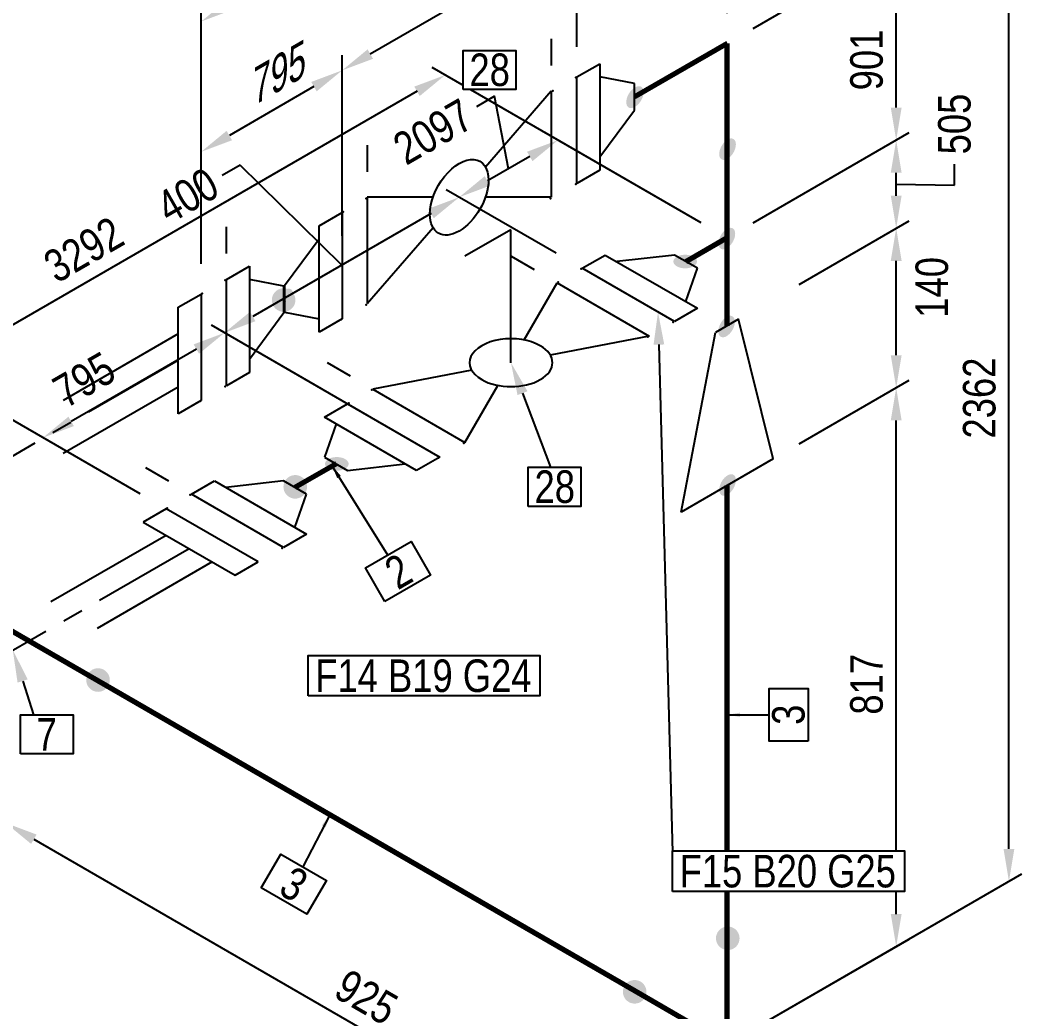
# Model space of a CAD drawing. Header units: millimetres. Extents: x 0 to 594, y 0 to 420.
# Drawn here: x 217.6 to 294.6, y 284.2 to 360.3 of the extents above; entities that cross this region are included whole.
import ezdxf
from ezdxf import colors
from ezdxf.entities.mleader import LeaderData, LeaderLine
from ezdxf.enums import TextEntityAlignment as Align
from ezdxf.math import Vec2, Vec3

# ---------------------------------------------------------------- set-up
doc = ezdxf.new("R2010")
doc.units = ezdxf.units.MM
doc.header["$LTSCALE"] = 0.25
doc.linetypes.add('CENTER', pattern=[50.8, 31.75, -6.35, 6.35, -6.35])
doc.linetypes.add('DASHED2', pattern=[9.525, 6.35, -3.175])
for name, color, linetype in [('기호', 4, 'Continuous'), ('밸브', 4, 'Continuous'), ('연속', 7, 'DASHED2'), ('열 추적 선', 7, 'CENTER'), ('용접', 1, 'Continuous'), ('주석', 7, 'Continuous'), ('치수', 1, 'Continuous')]:
    doc.layers.add(name, color=color, linetype=linetype)
doc.layers.add('파이프', color=3, linetype='Continuous', lineweight=70)
doc.styles.add('AdskIsoAnnotation', font='arial.ttf', dxfattribs={"width": 0.8, "height": 1})
doc.styles.add('AdskIsoMetric', font='arial.ttf', dxfattribs={"width": 0.8, "height": 2.5})
doc.styles.add('AdskIsoMetric-30', font='arial.ttf', dxfattribs={"width": 0.8, "height": 2.5})
doc.styles.add('AdskIsoMetric30', font='arial.ttf', dxfattribs={"width": 0.8, "oblique": 30, "height": 2.5})
doc.styles.get("Standard").update_dxf_attribs({"font": 'arial.ttf'})
doc.dimstyles.new('AdskIsoMetric', dxfattribs={"dimtxt": 2.5, "dimasz": 2.5, "dimexe": 1, "dimexo": 2, "dimgap": 0.8, "dimtad": 1, "dimdec": 0, "dimrnd": 1, "dimzin": 0, "dimdsep": 46, "dimtxsty": 'AdskIsoMetric', "dimcen": 0, "dimclrt": 7, "dimadec": 0, "dimazin": 0, "dimtfac": 1, "dimtdec": 0, "dimtmove": 1, "dimatfit": 3, "dimfxl": 0, "dimfrac": 2, "dimtolj": 1, "dimtzin": 0, "dimarcsym": 0})

# ---------------------------------------------------------------- blocks, each defined once
blk = doc.blocks.new('개스킷-2-IsoLeft')
at = {"color": 0, "linetype": 'ByBlock', "lineweight": -2, "extrusion": (0, 0, -1)}
for p in [(0.1326, 0.1276), (0.221, 0.0765), (-0.2297, -0.0715), (-0.1326, -0.1276)]:
    blk.add_point(p, dxfattribs=at)
blk = doc.blocks.new('개스킷-1-IsoRight')
at = {"color": 0, "linetype": 'ByBlock', "lineweight": -2, "extrusion": (1, 0, 0)}
for p in [(-0.0442, 0.2296), (0.0442, 0.1786), (-0.0529, -0.1736), (0.0442, -0.2296)]:
    blk.add_point(p, dxfattribs=at)
blk = doc.blocks.new('플랜지WN-2-IsoLeft')
at = {"color": 0, "linetype": 'ByBlock', "lineweight": -2, "extrusion": (0, -0.816497, -0.57735)}
for p, q in [((-0.1547, -0.1148), (0.1989, 0.0893)), ((-0.0663, 0.0893), (-0.1547, 0.0383)), ((0.1547, 0.0638), (-0.0663, 0.0893)), ((0.1989, 0.0893), (0.2873, 0.0383)), ((-0.1547, 0.0383), (-0.1105, -0.0893)), ((0.2873, 0.0383), (-0.0663, -0.1659)), ((-0.0663, -0.1659), (-0.1547, -0.1148))]:
    blk.add_line(p, q, dxfattribs=at)
blk = doc.blocks.new('플랜지WN-1-IsoRight')
at = {"color": 0, "linetype": 'ByBlock', "lineweight": -2, "extrusion": (0.707107, 0.408248, -0.57735)}
for p, q in [((0.0221, 0.1914), (0.1105, 0.1403)), ((0.0221, -0.2169), (0.0221, 0.1914)), ((0.0221, 0.1403), (-0.1105, 0.1148)), ((0.1105, 0.1403), (0.1105, -0.2679)), ((-0.1105, 0.1148), (-0.1105, 0.0128)), ((-0.1105, 0.0128), (0.0221, -0.1659)), ((0.1105, -0.2679), (0.0221, -0.2169))]:
    blk.add_line(p, q, dxfattribs=at)
blk = doc.blocks.new('리듀서 CONC-1-IsoRight')
at = {"color": 0, "linetype": 'ByBlock', "lineweight": -2, "extrusion": (0.707107, 0.408248, -0.57735)}
for p, q in [((-0.2652, 0.2041), (-0.2652, 0.1021)), ((0.2652, 0.051), (-0.2652, 0.2041)), ((0.2652, -0.3572), (-0.2652, 0.1021)), ((0.2652, 0.051), (0.2652, -0.3572))]:
    blk.add_line(p, q, dxfattribs=at)
blk = doc.blocks.new('*D97')
at = {"layer": 'Defpoints', "color": 0}
for p in [(251.364, 346.734), (271.938, 343.612), (260.819, 341.275)]:
    blk.add_point(p, dxfattribs=at)
at = {"layer": '치수', "color": 0, "lineweight": -2}
for p, q in [((254.086, 354.48), (252.7, 353.68)), ((255.156, 348.923), (254.086, 354.48)), ((269.938, 344.767), (257.948, 351.689)), ((256.783, 349.862), (253.529, 347.984)), ((258.819, 342.429), (250.364, 347.311))]:
    blk.add_line(p, q, dxfattribs=at)
at = {"layer": '치수', "color": 0}
for points in [[(256.574, 350.223), (256.991, 349.501), (258.948, 351.112)], [(253.32, 348.344), (253.737, 347.623), (251.364, 346.734)]]:
    blk.add_solid(points, dxfattribs=at)
at = {"layer": '치수', "color": 7, "insert": (249.361, 351.752), "char_height": 2.5, "attachment_point": 5, "rotation": 30, "style": 'AdskIsoMetric-30'}
blk.add_mtext('\\A1;2097', dxfattribs=at)
blk = doc.blocks.new('*D98')
at = {"layer": 'Defpoints', "color": 0}
for p in [(260.819, 341.275), (233.336, 336.325), (246.327, 328.825)]:
    blk.add_point(p, dxfattribs=at)
at = {"layer": '치수', "color": 0, "lineweight": -2}
for p, q in [((234.545, 349.198), (233.159, 348.398)), ((242.35, 341.529), (234.545, 349.198)), ((258.819, 342.429), (250.364, 347.311)), ((249.199, 345.484), (235.501, 337.575)), ((244.327, 329.98), (232.336, 336.903))]:
    blk.add_line(p, q, dxfattribs=at)
at = {"layer": '치수', "color": 0}
for points in [[(248.99, 345.844), (249.407, 345.123), (251.364, 346.734)], [(235.293, 337.936), (235.71, 337.215), (233.336, 336.325)]]:
    blk.add_solid(points, dxfattribs=at)
at = {"layer": '치수', "color": 7, "insert": (230.495, 346.86), "char_height": 2.5, "attachment_point": 5, "rotation": 30, "style": 'AdskIsoMetric-30'}
blk.add_mtext('\\A1;400', dxfattribs=at)
blk = doc.blocks.new('개스킷 해치 표식-1-IsoRight')
at = {"linetype": 'ByBlock', "lineweight": -2, "extrusion": (0.707107, 0.408248, -0.57735)}
blk.add_line((0, 0), (0, 0.1021), dxfattribs=at)
blk = doc.blocks.new('*D99')
at = {"layer": 'Defpoints', "color": 0}
for p in [(242.791, 330.867), (219.39, 328.274), (228.845, 322.815)]:
    blk.add_point(p, dxfattribs=at)
at = {"layer": '치수', "color": 0, "lineweight": -2}
for p, q in [((240.791, 332.021), (232.336, 336.903)), ((231.171, 335.075), (221.555, 329.524)), ((226.845, 323.97), (218.39, 328.851))]:
    blk.add_line(p, q, dxfattribs=at)
at = {"layer": '치수', "color": 0}
for points in [[(230.963, 335.436), (231.38, 334.715), (233.336, 336.325)], [(221.347, 329.885), (221.764, 329.163), (219.39, 328.274)]]:
    blk.add_solid(points, dxfattribs=at)
at = {"layer": '치수', "color": 7, "insert": (222.557, 332.719), "char_height": 2.5, "attachment_point": 5, "rotation": 30, "style": 'AdskIsoMetric-30'}
blk.add_mtext('\\A1;795', dxfattribs=at)
blk = doc.blocks.new('*D100')
at = {"layer": 'Defpoints', "color": 0}
for p in [(271.938, 343.612), (210.73, 333.274), (228.845, 322.815)]:
    blk.add_point(p, dxfattribs=at)
at = {"layer": '치수', "color": 0, "lineweight": -2}
for p, q in [((269.938, 344.767), (249.287, 356.689)), ((248.122, 354.862), (212.895, 334.524)), ((226.845, 323.97), (209.73, 333.851))]:
    blk.add_line(p, q, dxfattribs=at)
at = {"layer": '치수', "color": 0}
for points in [[(247.914, 355.223), (248.331, 354.501), (250.287, 356.112)], [(212.687, 334.885), (213.103, 334.163), (210.73, 333.274)]]:
    blk.add_solid(points, dxfattribs=at)
at = {"layer": '치수', "color": 7, "insert": (222.523, 342.699), "char_height": 2.5, "attachment_point": 5, "rotation": 30, "style": 'AdskIsoMetric-30'}
blk.add_mtext('\\A1;3292', dxfattribs=at)
blk = doc.blocks.new('*D101')
at = {"layer": 'Defpoints', "color": 0}
for p in [(260.398, 366.879), (271.938, 358.541), (260.398, 355.961)]:
    blk.add_point(p, dxfattribs=at)
at = {"layer": '치수', "color": 0, "lineweight": -2}
for p, q in [((271.938, 360.851), (271.938, 374.696)), ((269.773, 372.291), (262.563, 368.129)), ((260.398, 358.271), (260.398, 368.034))]:
    blk.add_line(p, q, dxfattribs=at)
at = {"layer": '치수', "color": 0}
for points in [[(269.565, 372.652), (269.981, 371.93), (271.938, 373.541)], [(262.355, 368.49), (262.772, 367.768), (260.398, 366.879)]]:
    blk.add_solid(points, dxfattribs=at)
at = {"layer": '치수', "color": 7, "insert": (266.608, 373.081), "char_height": 2.5, "attachment_point": 5, "rotation": 30, "style": 'AdskIsoMetric30'}
blk.add_mtext('\\A1;2097', dxfattribs=at)
blk = doc.blocks.new('*D102')
at = {"layer": 'Defpoints', "color": 0}
for p in [(242.371, 356.471), (260.398, 355.961), (242.371, 341.471)]:
    blk.add_point(p, dxfattribs=at)
at = {"layer": '치수', "color": 0, "lineweight": -2}
for p, q in [((260.398, 358.271), (260.398, 368.034)), ((258.233, 365.629), (244.536, 357.721)), ((242.371, 343.78), (242.371, 357.625))]:
    blk.add_line(p, q, dxfattribs=at)
at = {"layer": '치수', "color": 0}
for points in [[(258.025, 365.99), (258.442, 365.268), (260.398, 366.879)], [(244.328, 358.082), (244.744, 357.36), (242.371, 356.471)]]:
    blk.add_solid(points, dxfattribs=at)
at = {"layer": '치수', "color": 7, "insert": (251.385, 364.292), "char_height": 2.5, "attachment_point": 5, "rotation": 30, "style": 'AdskIsoMetric30'}
blk.add_mtext('\\A1;400', dxfattribs=at)
blk = doc.blocks.new('개스킷 해치 표식-2-IsoLeft')
at = {"linetype": 'ByBlock', "lineweight": -2, "extrusion": (0, -0.816497, -0.57735)}
blk.add_line((0, 0), (0.0884, 0.051), dxfattribs=at)
blk = doc.blocks.new('*D103')
at = {"layer": 'Defpoints', "color": 0}
for p in [(231.54, 350.218), (242.371, 345.553), (231.54, 339.3)]:
    blk.add_point(p, dxfattribs=at)
at = {"layer": '치수', "color": 0, "lineweight": -2}
for p, q in [((242.371, 347.863), (242.371, 357.625)), ((240.206, 355.221), (233.706, 351.468)), ((231.54, 341.61), (231.54, 351.372))]:
    blk.add_line(p, q, dxfattribs=at)
at = {"layer": '치수', "color": 0}
for points in [[(239.998, 355.582), (240.414, 354.86), (242.371, 356.471)], [(233.497, 351.829), (233.914, 351.107), (231.54, 350.218)]]:
    blk.add_solid(points, dxfattribs=at)
at = {"layer": '치수', "color": 7, "insert": (236.956, 355.962), "char_height": 2.5, "attachment_point": 5, "rotation": 30, "style": 'AdskIsoMetric30'}
blk.add_mtext('\\A1;795', dxfattribs=at)
blk = doc.blocks.new('*D104')
at = {"layer": 'Defpoints', "color": 0}
for p in [(231.54, 360.218), (271.938, 358.541), (231.54, 339.3)]:
    blk.add_point(p, dxfattribs=at)
at = {"layer": '치수', "color": 0, "lineweight": -2}
for p, q in [((271.938, 360.851), (271.938, 384.696)), ((269.773, 382.291), (233.706, 361.468)), ((231.54, 341.61), (231.54, 361.372))]:
    blk.add_line(p, q, dxfattribs=at)
at = {"layer": '치수', "color": 0}
for points in [[(269.565, 382.652), (269.981, 381.93), (271.938, 383.541)], [(233.497, 361.829), (233.914, 361.107), (231.54, 360.218)]]:
    blk.add_solid(points, dxfattribs=at)
at = {"layer": '치수', "color": 7, "insert": (251.739, 374.496), "char_height": 2.5, "attachment_point": 5, "rotation": 30, "style": 'AdskIsoMetric30'}
blk.add_mtext('\\A1;3292', dxfattribs=at)
blk = doc.blocks.new('*D105')
at = {"layer": 'Defpoints', "color": 0}
for p in [(284.928, 332.1), (275.474, 326.642), (271.938, 281.706)]:
    blk.add_point(p, dxfattribs=at)
at = {"layer": '치수', "color": 0, "lineweight": -2}
for p, q in [((277.474, 327.796), (285.928, 332.678)), ((284.928, 291.706), (284.928, 329.6)), ((273.938, 282.86), (285.928, 289.783))]:
    blk.add_line(p, q, dxfattribs=at)
at = {"layer": '치수', "color": 0}
for points in [[(284.512, 329.6), (285.345, 329.6), (284.928, 332.1)], [(284.512, 291.706), (285.345, 291.706), (284.928, 289.206)]]:
    blk.add_solid(points, dxfattribs=at)
at = {"layer": '치수', "color": 7, "insert": (282.661, 309.344), "char_height": 2.5, "attachment_point": 5, "rotation": 90, "style": 'AdskIsoMetric-30'}
blk.add_mtext('\\A1;817', dxfattribs=at)
blk = doc.blocks.new('*D106')
at = {"layer": 'Defpoints', "color": 0}
for p in [(284.928, 344.348), (275.474, 338.889), (275.474, 326.642)]:
    blk.add_point(p, dxfattribs=at)
at = {"layer": '치수', "color": 0, "lineweight": -2}
for p, q in [((277.474, 340.044), (285.928, 344.925)), ((284.928, 334.6), (284.928, 341.848)), ((277.474, 327.796), (285.928, 332.678))]:
    blk.add_line(p, q, dxfattribs=at)
at = {"layer": '치수', "color": 0}
for points in [[(284.512, 341.848), (285.345, 341.848), (284.928, 344.348)], [(284.512, 334.6), (285.345, 334.6), (284.928, 332.1)]]:
    blk.add_solid(points, dxfattribs=at)
at = {"layer": '치수', "color": 7, "insert": (287.678, 339.812), "char_height": 2.5, "attachment_point": 5, "rotation": 90, "style": 'AdskIsoMetric-30'}
blk.add_mtext('\\A1;140', dxfattribs=at)
blk = doc.blocks.new('*D107')
at = {"layer": 'Defpoints', "color": 0}
for p in [(284.928, 351.112), (271.938, 343.612), (275.474, 338.889)]:
    blk.add_point(p, dxfattribs=at)
at = {"layer": '치수', "color": 0, "lineweight": -2}
for p, q in [((273.938, 344.767), (285.928, 351.689)), ((289.41, 347.664), (289.41, 349.264)), ((284.928, 346.848), (284.928, 348.612)), ((284.928, 347.73), (289.41, 347.664)), ((277.474, 340.044), (285.928, 344.925))]:
    blk.add_line(p, q, dxfattribs=at)
at = {"layer": '치수', "color": 0}
for points in [[(284.512, 348.612), (285.345, 348.612), (284.928, 351.112)], [(284.512, 346.848), (285.345, 346.848), (284.928, 344.348)]]:
    blk.add_solid(points, dxfattribs=at)
at = {"layer": '치수', "color": 7, "insert": (289.41, 352.351), "char_height": 2.5, "attachment_point": 5, "rotation": 90, "style": 'AdskIsoMetric-30'}
blk.add_mtext('\\A1;505', dxfattribs=at)
blk = doc.blocks.new('*D108')
at = {"layer": 'Defpoints', "color": 0}
for p in [(284.928, 366.041), (271.938, 358.541), (271.938, 343.612)]:
    blk.add_point(p, dxfattribs=at)
at = {"layer": '치수', "color": 0, "lineweight": -2}
for p, q in [((273.938, 359.696), (285.928, 366.619)), ((284.928, 353.612), (284.928, 363.541)), ((273.938, 344.767), (285.928, 351.689))]:
    blk.add_line(p, q, dxfattribs=at)
at = {"layer": '치수', "color": 0}
for points in [[(284.512, 363.541), (285.345, 363.541), (284.928, 366.041)], [(284.512, 353.612), (285.345, 353.612), (284.928, 351.112)]]:
    blk.add_solid(points, dxfattribs=at)
at = {"layer": '치수', "color": 7, "insert": (282.662, 357.268), "char_height": 2.5, "attachment_point": 5, "rotation": 90, "style": 'AdskIsoMetric-30'}
blk.add_mtext('\\A1;901', dxfattribs=at)
blk = doc.blocks.new('*D109')
at = {"layer": 'Defpoints', "color": 0}
for p in [(293.589, 371.041), (271.938, 358.541), (271.938, 281.706)]:
    blk.add_point(p, dxfattribs=at)
at = {"layer": '치수', "color": 0, "lineweight": -2}
for p, q in [((273.938, 359.696), (294.589, 371.619)), ((293.589, 296.706), (293.589, 368.541)), ((273.938, 282.86), (294.589, 294.783))]:
    blk.add_line(p, q, dxfattribs=at)
at = {"layer": '치수', "color": 0}
for points in [[(293.172, 368.541), (294.005, 368.541), (293.589, 371.041)], [(293.172, 296.706), (294.005, 296.706), (293.589, 294.206)]]:
    blk.add_solid(points, dxfattribs=at)
at = {"layer": '치수', "color": 7, "insert": (291.322, 331.315), "char_height": 2.5, "attachment_point": 5, "rotation": 90, "style": 'AdskIsoMetric-30'}
blk.add_mtext('\\A1;2362', dxfattribs=at)
blk = doc.blocks.new('*D120')
at = {"layer": 'Defpoints', "color": 0}
for p in [(216.524, 313.699), (271.938, 281.706), (271.938, 266.706)]:
    blk.add_point(p, dxfattribs=at)
at = {"layer": '치수', "color": 0, "lineweight": -2}
for p, q in [((218.689, 297.449), (269.773, 267.956)), ((271.938, 279.396), (271.938, 265.551))]:
    blk.add_line(p, q, dxfattribs=at)
at = {"layer": '치수', "color": 0}
for points in [[(218.897, 297.81), (218.48, 297.089), (216.524, 298.699)], [(269.981, 268.317), (269.565, 267.595), (271.938, 266.706)]]:
    blk.add_solid(points, dxfattribs=at)
at = {"layer": '치수', "color": 7, "insert": (244.231, 285.319), "char_height": 2.5, "attachment_point": 5, "rotation": 330, "style": 'AdskIsoMetric-30'}
blk.add_mtext('\\A1;925', dxfattribs=at)
blk = doc.blocks.new('엘보우-1-Iso2DSkew0')
at = {"color": 0, "linetype": 'ByBlock', "lineweight": -2, "extrusion": (0.707107, -0.408248, 0.57735)}
for p, q in [((0, 0), (-7.071, -4.082)), ((0, 0), (0, 0)), ((0, -8.165), (0, 0))]:
    blk.add_line(p, q, dxfattribs=at)
blk = doc.blocks.new('엘보우-1-Iso2DSkew90')
at = {"color": 0, "linetype": 'ByBlock', "lineweight": -2, "extrusion": (-0.707107, -0.408248, 0.57735)}
for p, q in [((0, 0), (0, -8.165)), ((0, 0), (0, 0)), ((7.071, -4.082), (0, 0))]:
    blk.add_line(p, q, dxfattribs=at)
blk = doc.blocks.new('티-1-Iso2DSkew90')
at = {"color": 0, "linetype": 'ByBlock', "lineweight": -2, "extrusion": (0.707107, 0.408248, -0.57735)}
for p, q in [((0, 0), (0, 8.165)), ((0, 0), (-7.071, 4.082)), ((7.071, -4.082), (0, 0))]:
    blk.add_line(p, q, dxfattribs=at)
blk = doc.blocks.new('Buttweld')
at = {"lineweight": -2}
blk.add_hatch(color=0, dxfattribs=at).paths.add_polyline_path([(0.044, -0.0026), (0.0433, 0.0053), (0.0413, 0.0129), (0.0379, 0.02), (0.0334, 0.0265), (0.0278, 0.0321), (0.0214, 0.0366), (0.0142, 0.0399), (0.0066, 0.042), (-0.0013, 0.0427), (-0.0091, 0.042), (-0.0168, 0.0399), (-0.0239, 0.0366), (-0.0304, 0.0321), (-0.036, 0.0265), (-0.0405, 0.02), (-0.0438, 0.0129), (-0.0459, 0.0053), (-0.0466, -0.0026), (-0.0459, -0.0105), (-0.0438, -0.0181), (-0.0405, -0.0252), (-0.036, -0.0317), (-0.0304, -0.0373), (-0.0239, -0.0418), (-0.0168, -0.0452), (-0.0091, -0.0472), (-0.0013, -0.0479), (0.0066, -0.0472), (0.0142, -0.0452), (0.0214, -0.0418), (0.0278, -0.0373), (0.0334, -0.0317), (0.0379, -0.0252), (0.0413, -0.0181), (0.0433, -0.0105)], is_closed=False, flags=0)
blk = doc.blocks.new('Weld-2-IsoLeft')
blk.add_hatch(color=256).paths.add_polyline_path([(-0.033, 0.0169), (-0.0269, 0.0198), (-0.0201, 0.0221), (-0.0127, 0.0237), (-0.0049, 0.0245), (0.003, 0.0245), (0.0108, 0.0237), (0.0182, 0.0221), (0.025, 0.0198), (0.0311, 0.0169), (0.0362, 0.0134), (0.0401, 0.0095), (0.0428, 0.0052), (0.0442, 0.0007), (0.0442, -0.0039), (0.0428, -0.0084), (0.0401, -0.0126), (0.0362, -0.0166), (0.0311, -0.0201), (0.025, -0.023), (0.0182, -0.0253), (0.0108, -0.0268), (0.003, -0.0276), (-0.0049, -0.0276), (-0.0127, -0.0268), (-0.0201, -0.0253), (-0.0269, -0.023), (-0.033, -0.0201), (-0.038, -0.0166), (-0.042, -0.0126), (-0.0447, -0.0084), (-0.046, -0.0039), (-0.046, 0.0007), (-0.0447, 0.0052), (-0.042, 0.0095), (-0.038, 0.0134)], is_closed=False, flags=0)
blk = doc.blocks.new('Weld-1-IsoRight')
blk.add_hatch(color=256).paths.add_polyline_path([(-0.0311, 0.0158), (-0.0306, 0.022), (-0.0292, 0.0274), (-0.0268, 0.0318), (-0.0236, 0.0353), (-0.0197, 0.0375), (-0.0151, 0.0386), (-0.01, 0.0384), (-0.0047, 0.037), (0.0009, 0.0343), (0.0065, 0.0305), (0.0119, 0.0258), (0.0169, 0.0201), (0.0215, 0.0138), (0.0254, 0.007), (0.0286, -0.0002), (0.031, -0.0074), (0.0324, -0.0144), (0.0329, -0.0211), (0.0324, -0.0273), (0.031, -0.0327), (0.0286, -0.0371), (0.0254, -0.0406), (0.0215, -0.0429), (0.0169, -0.0439), (0.0119, -0.0437), (0.0065, -0.0423), (0.0009, -0.0396), (-0.0047, -0.0358), (-0.01, -0.0311), (-0.0151, -0.0254), (-0.0197, -0.0191), (-0.0236, -0.0123), (-0.0268, -0.0051), (-0.0292, 0.0021), (-0.0306, 0.0091)], is_closed=False, flags=0)
blk = doc.blocks.new('Weld-1-IsoLeft')
blk.add_hatch(color=256).paths.add_polyline_path([(-0.0293, 0.019), (-0.0343, 0.0155), (-0.0383, 0.0116), (-0.041, 0.0073), (-0.0424, 0.0028), (-0.0424, -0.0017), (-0.041, -0.0062), (-0.0383, -0.0105), (-0.0343, -0.0145), (-0.0293, -0.0179), (-0.0232, -0.0209), (-0.0164, -0.0231), (-0.009, -0.0247), (-0.0012, -0.0255), (0.0067, -0.0255), (0.0145, -0.0247), (0.0219, -0.0231), (0.0287, -0.0209), (0.0348, -0.0179), (0.0398, -0.0145), (0.0438, -0.0105), (0.0465, -0.0062), (0.0479, -0.0017), (0.0479, 0.0028), (0.0465, 0.0073), (0.0438, 0.0116), (0.0398, 0.0155), (0.0348, 0.019), (0.0287, 0.022), (0.0219, 0.0242), (0.0145, 0.0258), (0.0067, 0.0266), (-0.0012, 0.0266), (-0.009, 0.0258), (-0.0164, 0.0242), (-0.0232, 0.022)], is_closed=False, flags=0)
blk = doc.blocks.new('AnnoRect')
at = {"color": 0, "linetype": 'ByBlock', "lineweight": -2}
blk.add_wipeout([(-0.8095, -0.6), (-0.8095, 0.6), (0.8095, 0.6), (0.8095, -0.6)], dxfattribs=at)
blk.add_lwpolyline([(-0.8095, -0.6), (-0.8095, 0.6), (0.8095, 0.6), (0.8095, -0.6)], close=True, dxfattribs=at)
at = {"color": 0, "linetype": 'ByBlock', "lineweight": -2, "style": 'AdskIsoAnnotation', "width": 0.8}
blk.add_attdef('XX', text='', height=1, dxfattribs=at).set_placement((0, 0), align=Align.MIDDLE_CENTER)
blk = doc.blocks.new('볼 밸브-2-IsoLeft')
at = {"color": 0, "linetype": 'ByBlock', "lineweight": -2, "extrusion": (0, -0.816497, -0.57735)}
for p, q in [((-0.1768, 0.3062), (-0.5303, 0.1021)), ((-0.0501, 0.0872), (-0.1768, 0.3062)), ((-0.5303, 0.1021), (-0.151, 0.029)), ((0.151, -0.029), (0.5303, -0.1021)), ((0.1125, -0.065), (0.1125, -0.065)), ((0.1768, -0.3062), (0.0504, -0.0872)), ((0.5303, -0.1021), (0.1768, -0.3062))]:
    blk.add_line(p, q, dxfattribs=at)
at = {"linetype": 'ByBlock', "extrusion": (0, 0, -1)}
for start_param, end_param in [(0.785398, 3.926991), (3.926991, 7.068583)]:
    blk.add_ellipse((0, 0), major_axis=(-0.1592, 0), ratio=0.57735, start_param=start_param, end_param=end_param, dxfattribs=at)
blk = doc.blocks.new('볼 밸브-2-IsoRight')
at = {"color": 0, "linetype": 'ByBlock', "lineweight": -2, "extrusion": (-0.707107, -0.408248, 0.57735)}
for p, q in [((-0.3536, 0), (-0.3536, 0.4082)), ((-0.3536, 0.4082), (-0.1006, 0.1163)), ((-0.1006, -0.0002), (-0.3536, 0)), ((0.3536, 0), (0.1007, -0.0001)), ((0.3536, -0.4082), (0.3536, 0)), ((0.1125, -0.065), (0.1125, -0.065)), ((0.1006, -0.1163), (0.3536, -0.4082))]:
    blk.add_line(p, q, dxfattribs=at)
at = {"linetype": 'ByBlock'}
for start_param, end_param in [(-2.356194, 0.785398), (0.785398, 3.926991)]:
    blk.add_ellipse((0, 0), major_axis=(-0.0796, 0.1378), ratio=0.57735, start_param=start_param, end_param=end_param, dxfattribs=at)
blk = doc.blocks.new('Operator_Lever-1-IsoLeft')
at = {"color": 0, "linetype": 'ByBlock', "lineweight": -2, "extrusion": (0, 0.816497, 0.57735)}
for p, q in [((0, 0), (-0.4419, -0.2552)), ((-0.4419, -0.2552), (-0.2652, -0.3572))]:
    blk.add_line(p, q, dxfattribs=at)
blk = doc.blocks.new('끝 장비-1-IsoLeft')
at = {"color": 0, "linetype": 'ByBlock', "lineweight": -2, "extrusion": (0, 0.816497, 0.57735)}
for p, q in [((0, 0.1021), (-0.4419, 0.3572)), ((-0.1768, 0), (-0.6187, 0.2552)), ((-0.2652, -0.051), (0.0884, 0.1531)), ((0.0884, 0.1531), (0.1768, 0.1021)), ((0.1768, 0.1021), (-0.1768, -0.1021)), ((-0.1768, -0.1021), (-0.2652, -0.051))]:
    blk.add_line(p, q, dxfattribs=at)
blk = doc.blocks.new('끝 장비-1-IsoRight')
at = {"color": 0, "linetype": 'ByBlock', "lineweight": -2, "extrusion": (0.707107, 0.408248, -0.57735)}
for p, q in [((-0.0884, 0.1531), (-0.5303, 0.4082)), ((0, 0.2041), (-0.0884, 0.2552)), ((-0.0884, 0.2552), (-0.0884, -0.1531)), ((-0.0884, -0.051), (-0.5303, 0.2041)), ((0, -0.2041), (0, 0.2041)), ((-0.0884, -0.1531), (0, -0.2041))]:
    blk.add_line(p, q, dxfattribs=at)

msp = doc.modelspace()

# ---------------------------------------------------------------- linework, layer by layer
at = {"layer": '열 추적 선', "color": 1}
msp.add_line((229.7727, 334.1971), (199.0787, 316.4759), dxfattribs=at)
at = {"layer": '파이프'}
for points in [[(264.867, 354.4588), (264.8178, 354.4304)], [(271.9381, 336.8479), (271.9381, 350.3763)], [(271.9381, 343.6121), (268.7735, 341.7851)], [(237.9516, 338.9192), (237.9025, 338.8908)], [(241.9073, 326.2739), (238.7427, 324.4468)], [(271.9381, 289.8707), (271.9381, 324.6005)], [(264.867, 285.7882), (223.5946, 309.6169)]]:
    msp.add_lwpolyline(points, dxfattribs=at)

# ---------------------------------------------------------------- block references
at = {"layer": '기호', "xscale": 20, "yscale": 20, "zscale": 20, "rotation": 299.9999999999999}
msp.add_blockref('리듀서 CONC-1-IsoRight', (271.9381, 330.7242), dxfattribs=at)
at = {"layer": '밸브', "xscale": 20, "yscale": 20, "zscale": 20}
for name, p, rotation in [('플랜지WN-2-IsoLeft', (262.6081, 353.1546), 239.9999999999856), ('개스킷-2-IsoLeft', (259.4271, 351.3181), 60.00000000003286), ('개스킷-2-IsoLeft', (243.3424, 342.0316), 59.99999999990142), ('플랜지WN-2-IsoLeft', (240.1614, 340.195), 59.99999999999999), ('Operator_Lever-1-IsoLeft', (255.3404, 334.0295), 240.000000000009), ('플랜지WN-1-IsoRight', (266.5638, 340.5093), 239.9999999999856), ('플랜지WN-2-IsoLeft', (235.6928, 337.6151), 239.9999999999567), ('개스킷-1-IsoRight', (263.3827, 338.6727), 59.99999999996714), ('개스킷-2-IsoLeft', (232.5118, 335.7785), 59.99999999993429), ('개스킷-1-IsoRight', (247.298, 329.3862), 60.0000000000657), ('플랜지WN-1-IsoRight', (244.117, 327.5496), 59.99999999998555), ('플랜지WN-1-IsoRight', (236.533, 323.171), 240.0000000000144), ('개스킷-1-IsoRight', (233.352, 321.3345), 59.9999999999343)]:
    msp.add_blockref(name, p, dxfattribs=dict(at, rotation=rotation))
at = {"layer": '연속', "xscale": 20, "yscale": 20, "zscale": 20}
for name, p, rotation in [('끝 장비-1-IsoLeft', (231.5405, 335.2177), 60.00000000001315), ('끝 장비-1-IsoRight', (232.3807, 320.7737), 60.0000000001989)]:
    msp.add_blockref(name, p, dxfattribs=dict(at, rotation=rotation))
at = {"layer": '용접', "xscale": 20, "yscale": 20, "zscale": 20}
for name, p, rotation in [('Weld-2-IsoLeft', (264.8178, 354.4304), 59.99999999997721), ('Weld-2-IsoLeft', (264.867, 354.4588), 59.99999999997721), ('Weld-1-IsoRight', (271.9381, 350.3763), 120.0000000000182), ('Weld-1-IsoLeft', (271.9381, 343.6121), 240.0000000000101), ('Weld-1-IsoRight', (268.7735, 341.7851), 239.9999999999942), ('Weld-2-IsoLeft', (237.9516, 338.9192), 59.99999999997721), ('Weld-1-IsoRight', (271.9381, 336.8479), 300.0000000004695), ('Weld-1-IsoRight', (241.9073, 326.2739), 59.99999999999419), ('Weld-1-IsoRight', (271.9381, 324.6005), 120.0000000004695), ('Buttweld', (238.7427, 324.4468), 180), ('Buttweld', (223.5946, 309.6169), 180), ('Buttweld', (271.9381, 289.8707), 89.99999999914711)]:
    msp.add_blockref(name, p, dxfattribs=dict(at, rotation=rotation))
for p in [(237.9025, 338.8908), (264.867, 285.7882)]:
    msp.add_blockref('Buttweld', p, dxfattribs=at)
at = {"layer": '치수', "xscale": 20, "yscale": 20, "zscale": 20}
for name, p, rotation in [('개스킷 해치 표식-2-IsoLeft', (258.4558, 356.8398), 59.99999999997522), ('개스킷 해치 표식-2-IsoLeft', (244.3137, 348.6748), 59.99999999997522), ('개스킷 해치 표식-2-IsoLeft', (233.4831, 342.4218), 59.99999999998231), ('개스킷 해치 표식-2-IsoLeft', (233.4831, 342.4218), 59.99999999997789), ('개스킷 해치 표식-1-IsoRight', (257.1439, 341.1532), 59.99999999999647), ('개스킷 해치 표식-1-IsoRight', (243.0017, 332.9882), 59.99999999999647), ('개스킷 해치 표식-1-IsoRight', (229.0557, 324.9365), 59.99999999999085), ('개스킷 해치 표식-1-IsoRight', (229.0557, 324.9365), 59.99999999999356)]:
    msp.add_blockref(name, p, dxfattribs=dict(at, rotation=rotation))
at = {"layer": '파이프'}
for name, p in [('엘보우-1-Iso2DSkew0', (271.9381, 358.5413)), ('엘보우-1-Iso2DSkew90', (216.5235, 313.6993)), ('티-1-Iso2DSkew90', (271.9381, 281.7058))]:
    msp.add_blockref(name, p, dxfattribs=at)

# ---------------------------------------------------------------- dimensions: what is measured, and where the dimension line sits
at = {"layer": '치수'}
for base, p1, p2, angle, text, override, picture, middle in [((231.5405, 360.2177), (271.9381, 358.5413), (231.5405, 339.3002), 210, '3292', {"dimtad": 0, "dimlfac": 73.802625, "dimtxsty": 'AdskIsoMetric30', "dimse1": 0, "dimse2": 0, "dimsd1": 0, "dimsd2": 0, "dimtmove": 1}, '*D104', (251.7393, 374.4964)), ((260.3984, 366.8789), (271.9381, 358.5413), (260.3984, 355.9613), 210, '2097', {"dimtad": 0, "dimlfac": 150.899778, "dimtxsty": 'AdskIsoMetric30', "dimse1": 0, "dimse2": 0, "dimsd1": 0, "dimsd2": 0, "dimtmove": 1}, '*D101', (266.6082, 373.081)), ((293.5887, 371.0413), (271.9381, 281.7058), (271.9381, 358.5413), 90, '2362', {"dimtad": 0, "dimlfac": 30.746014, "dimtxsty": 'AdskIsoMetric-30', "dimse1": 0, "dimse2": 0, "dimsd1": 0, "dimsd2": 0, "dimtmove": 1}, '*D109', (291.3224, 331.3151)), ((242.3711, 356.4708), (260.3984, 355.9613), (242.3711, 341.4708), 210, '400', {"dimtad": 0, "dimlfac": 30.843387, "dimtxsty": 'AdskIsoMetric30', "dimse1": 0, "dimse2": 0, "dimsd1": 0, "dimsd2": 0, "dimtmove": 1}, '*D102', (251.3847, 364.2917)), ((284.9284, 366.0413), (271.9381, 343.6121), (271.9381, 358.5413), 90, '901', {"dimtad": 0, "dimlfac": 60.348852, "dimtxsty": 'AdskIsoMetric-30', "dimse1": 0, "dimse2": 0, "dimsd1": 0, "dimsd2": 0, "dimtmove": 1}, '*D108', (282.6621, 357.2683)), ((231.5405, 350.2177), (242.3711, 345.5533), (231.5405, 339.3002), 210, '795', {"dimtad": 0, "dimlfac": 70.712463, "dimtxsty": 'AdskIsoMetric30', "dimse1": 0, "dimse2": 0, "dimsd1": 0, "dimsd2": 0, "dimtmove": 1}, '*D103', (236.9558, 355.9621)), ((210.7301, 333.2737), (271.9381, 343.6121), (228.8452, 322.8149), 210, '3292', {"dimtad": 0, "dimlfac": 68.989087, "dimtxsty": 'AdskIsoMetric-30', "dimse1": 0, "dimse2": 0, "dimsd1": 0, "dimsd2": 0, "dimtmove": 1}, '*D100', (222.5232, 342.6994)), ((251.3637, 346.7335), (271.9381, 343.6121), (260.8185, 341.2747), 210, '2097', {"dimtad": 0, "dimlfac": 147.86579, "dimtxsty": 'AdskIsoMetric-30', "dimse1": 0, "dimse2": 0, "dimsd1": 0, "dimsd2": 0, "dimtmove": 1}, '*D97', (252.0077, 353.2803)), ((284.9284, 351.1121), (275.4736, 338.8892), (271.9381, 343.6121), 90, '505', {"dimtad": 0, "dimlfac": 106.88218, "dimtxsty": 'AdskIsoMetric-30', "dimse1": 0, "dimse2": 0, "dimsd1": 0, "dimsd2": 0, "dimtmove": 1}, '*D107', (289.4101, 350.0635)), ((233.3363, 336.3254), (260.8185, 341.2747), (246.3267, 328.8254), 210, '400', {"dimtad": 0, "dimlfac": 37.550075, "dimtxsty": 'AdskIsoMetric-30', "dimse1": 0, "dimse2": 0, "dimsd1": 0, "dimsd2": 0, "dimtmove": 1}, '*D98', (232.4661, 347.998)), ((284.9284, 344.3479), (275.4736, 326.6417), (275.4736, 338.8892), 90, '140', {"dimtad": 0, "dimlfac": 11.430952, "dimtxsty": 'AdskIsoMetric-30', "dimse1": 0, "dimse2": 0, "dimsd1": 0, "dimsd2": 0, "dimtmove": 1}, '*D106', (287.6781, 339.8117)), ((219.3903, 328.2737), (242.7912, 330.8667), (228.8452, 322.8149), 210, '795', {"dimtad": 0, "dimlfac": 61.496227, "dimtxsty": 'AdskIsoMetric-30', "dimse1": 0, "dimse2": 0, "dimsd1": 0, "dimsd2": 0, "dimtmove": 1}, '*D99', (222.5572, 332.719)), ((284.9284, 332.1005), (271.9381, 281.7058), (275.4736, 326.6417), 90, '817', {"dimtad": 0, "dimlfac": 18.173184, "dimtxsty": 'AdskIsoMetric-30', "dimse1": 0, "dimse2": 0, "dimsd1": 0, "dimsd2": 0, "dimtmove": 1}, '*D105', (282.6613, 309.3442)), ((271.9381, 266.7058), (216.5235, 313.6993), (271.9381, 281.7058), 330, '925', {"dimtad": 0, "dimlfac": 14.456017, "dimtxsty": 'AdskIsoMetric-30', "dimse1": 1, "dimse2": 0, "dimsd1": 0, "dimsd2": 0, "dimtmove": 1}, '*D120', (244.2308, 285.3194))]:
    dim = msp.add_linear_dim(base=base, p1=p1, p2=p2, angle=angle, text=text, dimstyle='AdskIsoMetric', override=override, dxfattribs=at)
    dim.commit()
    dim.dimension.update_dxf_attribs({"geometry": picture, "text_midpoint": middle, "dimtype": 160})

# ---------------------------------------------------------------- leaders
at = {"layer": '주석'}
ml = msp.add_multileader_mtext('Standard', dxfattribs=at)
ml.set_content('')
ml.set_leader_properties()
ml.build(insert=Vec2(0, 0))
ml.multileader.update_dxf_attribs({"dogleg_length": 0, "arrow_head_size": 2.5})
ctx = ml.context
ctx.base_point, ctx.arrow_head_size, ctx.plane_origin = Vec3(267.7487, 296.4489), 2.5, Vec3(44.6593, 0)
notes = []
notes.append((ctx, [(0, (1, 1, 0), (267.7487, 296.4489), (-1, 0), 0, [(0, [(266.6335, 337.9175)], 0, [])])]))
ctx.mtext, ml.multileader.dxf.content_type = None, 0
ml = msp.add_multileader_mtext('Standard', dxfattribs=at)
ml.set_content('')
ml.set_leader_properties()
ml.build(insert=Vec2(0, 0))
ml.multileader.update_dxf_attribs({"dogleg_length": 0, "arrow_head_size": 2.5})
ctx = ml.context
ctx.base_point, ctx.arrow_head_size, ctx.plane_origin = Vec3(258.3736, 326), 2.5, Vec3(44.6593, 0)
notes.append((ctx, [(0, (1, 1, 0), (258.3736, 326), (-1, 0), 0, [(0, [(255.3404, 334.0295)], 0, [])])]))
ctx.mtext, ml.multileader.dxf.content_type = None, 0
ml = msp.add_multileader_mtext('Standard', dxfattribs=at)
ml.set_content('')
ml.set_leader_properties()
ml.build(insert=Vec2(0, 0))
ml.multileader.update_dxf_attribs({"dogleg_length": 0, "arrow_head_size": 0})
ctx = ml.context
ctx.base_point, ctx.arrow_head_size, ctx.plane_origin = Vec3(245.8644, 319.2731), 0, Vec3(44.6593, 0)
notes.append((ctx, [(0, (1, 1, 0), (245.8644, 319.2731), (-1, 0), 0, [(0, [(241.6027, 326.098)], 0, [])])]))
ctx.mtext, ml.multileader.dxf.content_type = None, 0
ml = msp.add_multileader_mtext('Standard', dxfattribs=at)
ml.set_content('')
ml.set_leader_properties()
ml.build(insert=Vec2(0, 0))
ml.multileader.update_dxf_attribs({"dogleg_length": 0, "arrow_head_size": 2.5})
ctx = ml.context
ctx.base_point, ctx.arrow_head_size, ctx.plane_origin = Vec3(218.6594, 307), 2.5, Vec3(44.6593, 0)
notes.append((ctx, [(0, (1, 1, 0), (218.6594, 307), (-1, 0), 0, [(0, [(217.0731, 311.9754)], 0, [])])]))
ctx.mtext, ml.multileader.dxf.content_type = None, 0
ml = msp.add_multileader_mtext('Standard', dxfattribs=at)
ml.set_content('')
ml.set_leader_properties()
ml.build(insert=Vec2(0, 0))
ml.multileader.update_dxf_attribs({"dogleg_length": 0, "arrow_head_size": 0})
ctx = ml.context
ctx.base_point, ctx.arrow_head_size, ctx.plane_origin = Vec3(275.1594, 307), 0, Vec3(44.6593, 0)
notes.append((ctx, [(0, (1, 1, 0), (275.1594, 307), (-1, 0), 0, [(0, [(271.9381, 307)], 0, [])])]))
ctx.mtext, ml.multileader.dxf.content_type = None, 0
ml = msp.add_multileader_mtext('Standard', dxfattribs=at)
ml.set_content('')
ml.set_leader_properties()
ml.build(insert=Vec2(0, 0))
ml.multileader.update_dxf_attribs({"dogleg_length": 0, "arrow_head_size": 0})
ctx = ml.context
ctx.base_point, ctx.arrow_head_size, ctx.plane_origin = Vec3(239.3513, 295.3326), 0, Vec3(44.6593, 0)
notes.append((ctx, [(0, (1, 1, 0), (239.3513, 295.3326), (-1, 0), 0, [(0, [(241.4234, 299.3234)], 0, [])])]))
ctx.mtext, ml.multileader.dxf.content_type = None, 0
for ctx, leaders in notes:
    for number, flags, end, landing, length, lines in leaders:
        leader = LeaderData()
        leader.index, (leader.has_last_leader_line, leader.has_dogleg_vector, leader.attachment_direction) = number, flags
        leader.last_leader_point, leader.dogleg_vector, leader.dogleg_length = Vec3(end), Vec3(landing), length
        for number, points, colour, breaks in lines:
            line = LeaderLine()
            line.index, line.vertices, line.color, line.breaks = number, Vec3.list(points), colors.encode_raw_color(colour), breaks
            leader.lines.append(line)
        ctx.leaders.append(leader)

# ---------------------------------------------------------------- next in the draw order: block references
ref = msp.add_blockref('AnnoRect', (253.6831, 356.5), dxfattribs=dict(at, xscale=2.5, yscale=2.5, zscale=2.5))
ref.add_attrib('XX_001', '28', (252.1497, 355.2662), dxfattribs={"layer": '0', "color": 0, "linetype": 'ByBlock', "lineweight": -2, "height": 2.5, "style": 'AdskIsoAnnotation', "width": 0.8})
ref = msp.add_blockref('AnnoRect', (258.6831, 324.5), dxfattribs=dict(at, xscale=2.5, yscale=2.5, zscale=2.5))
ref.add_attrib('XX_001', '28', (257.1497, 323.2662), dxfattribs={"layer": '0', "color": 0, "linetype": 'ByBlock', "lineweight": -2, "height": 2.5, "style": 'AdskIsoAnnotation', "width": 0.8})
ref = msp.add_blockref('AnnoRect', (246.6593, 318), dxfattribs=dict(at, xscale=2.5, yscale=2.5, zscale=2.5, rotation=30.00000000000434))
ref.add_attrib('XX_001', '2', (246.6424, 316.5409), dxfattribs={"layer": '0', "color": 0, "linetype": 'ByBlock', "lineweight": -2, "height": 2.5, "rotation": 30, "style": 'AdskIsoAnnotation', "width": 0.8})
ref = msp.add_blockref('AnnoRect', (248.6593, 310), dxfattribs=dict(at, xscale=10.99169741697417, yscale=2.585266030013643, zscale=2.5))
ref.add_attrib('XX_001', 'F14 B19 G24', (240.3026, 308.75), dxfattribs={"layer": '0', "color": 0, "linetype": 'ByBlock', "lineweight": -2, "height": 2.5, "style": 'AdskIsoAnnotation', "width": 0.8})
ref = msp.add_blockref('AnnoRect', (276.6593, 307), dxfattribs=dict(at, xscale=2.5, yscale=2.5, zscale=2.5, rotation=90.00000000000384))
ref.add_attrib('XX_001', '3', (277.8923, 306.2278), dxfattribs={"layer": '0', "color": 0, "linetype": 'ByBlock', "lineweight": -2, "height": 2.5, "rotation": 90, "style": 'AdskIsoAnnotation', "width": 0.8})
ref = msp.add_blockref('AnnoRect', (219.6831, 305.5), dxfattribs=dict(at, xscale=2.5, yscale=2.5, zscale=2.5))
ref.add_attrib('XX_001', '7', (218.9035, 304.25), dxfattribs={"layer": '0', "color": 0, "linetype": 'ByBlock', "lineweight": -2, "height": 2.5, "style": 'AdskIsoAnnotation', "width": 0.8})
ref = msp.add_blockref('AnnoRect', (238.6593, 294), dxfattribs=dict(at, xscale=2.5, yscale=2.5, zscale=2.5, rotation=330.0000000001177))
ref.add_attrib('XX_001', '3', (237.3742, 293.3183), dxfattribs={"layer": '0', "color": 0, "linetype": 'ByBlock', "lineweight": -2, "height": 2.5, "rotation": 330, "style": 'AdskIsoAnnotation', "width": 0.8})
ref = msp.add_blockref('AnnoRect', (276.6593, 295), dxfattribs=dict(at, xscale=11.00738007380074, yscale=2.585266030013643, zscale=2.5))
ref.add_attrib('XX_001', 'F15 B20 G25', (268.291, 293.75), dxfattribs={"layer": '0', "color": 0, "linetype": 'ByBlock', "lineweight": -2, "height": 2.5, "style": 'AdskIsoAnnotation', "width": 0.8})

# ---------------------------------------------------------------- next in the draw order: linework, layer by layer
at = {"layer": '열 추적 선', "color": 1}
msp.add_line((230.6129, 319.7531), (203.5563, 304.1319), dxfattribs=at)

# ---------------------------------------------------------------- next in the draw order: block references
at = {"layer": '밸브', "xscale": 20, "yscale": 20, "zscale": 20}
for name, p, rotation in [('볼 밸브-2-IsoLeft', (251.3637, 346.7335), 59.99999999969312), ('볼 밸브-2-IsoRight', (255.3404, 334.0295), 240.0000000000045)]:
    msp.add_blockref(name, p, dxfattribs=dict(at, rotation=rotation))

doc.saveas('drawing.dxf')
